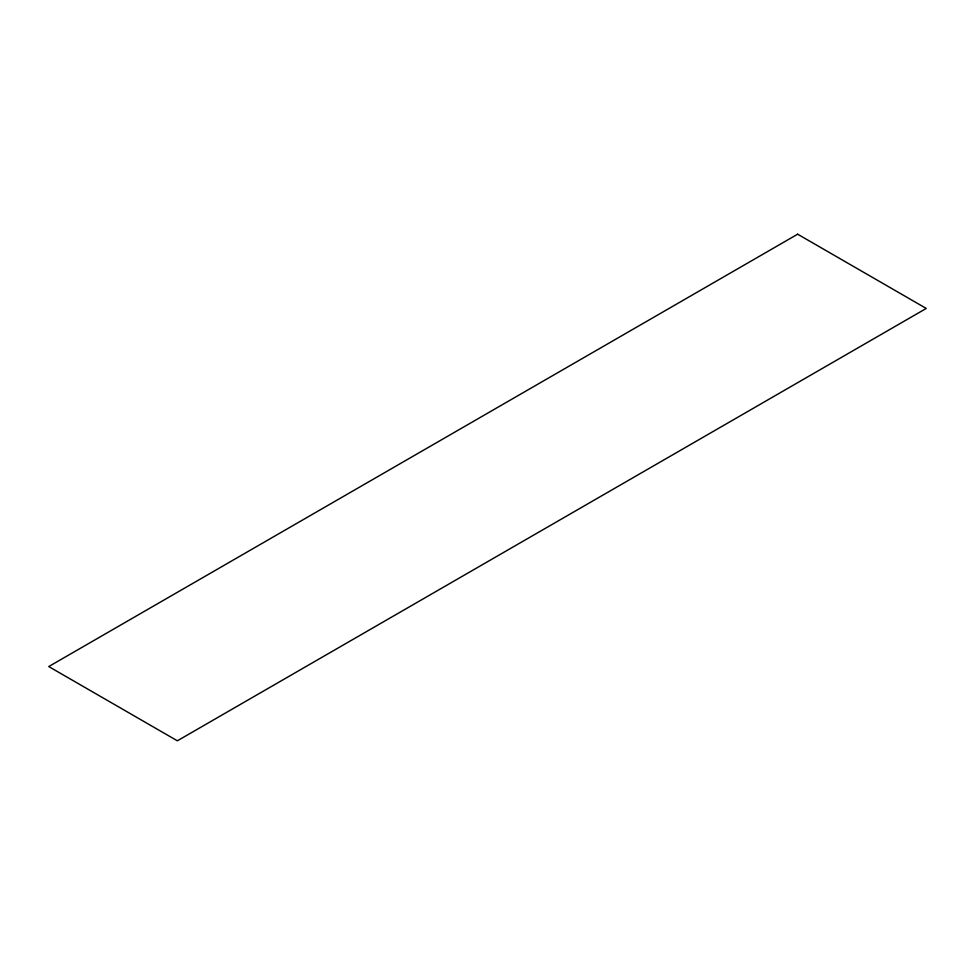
<?xml version="1.0" encoding="UTF-8"?>
<svg xmlns="http://www.w3.org/2000/svg" width="975" height="975" viewBox="0 0 975 975"><rect width="100%" height="100%" fill="white"/><g stroke="black" fill="none" stroke-linecap="round" stroke-linejoin="round"><path stroke-width="1.46" d="M797.648 234.195L48.75 666.559L177.353 740.805L926.25 308.441L797.648 234.195"/></g></svg>
